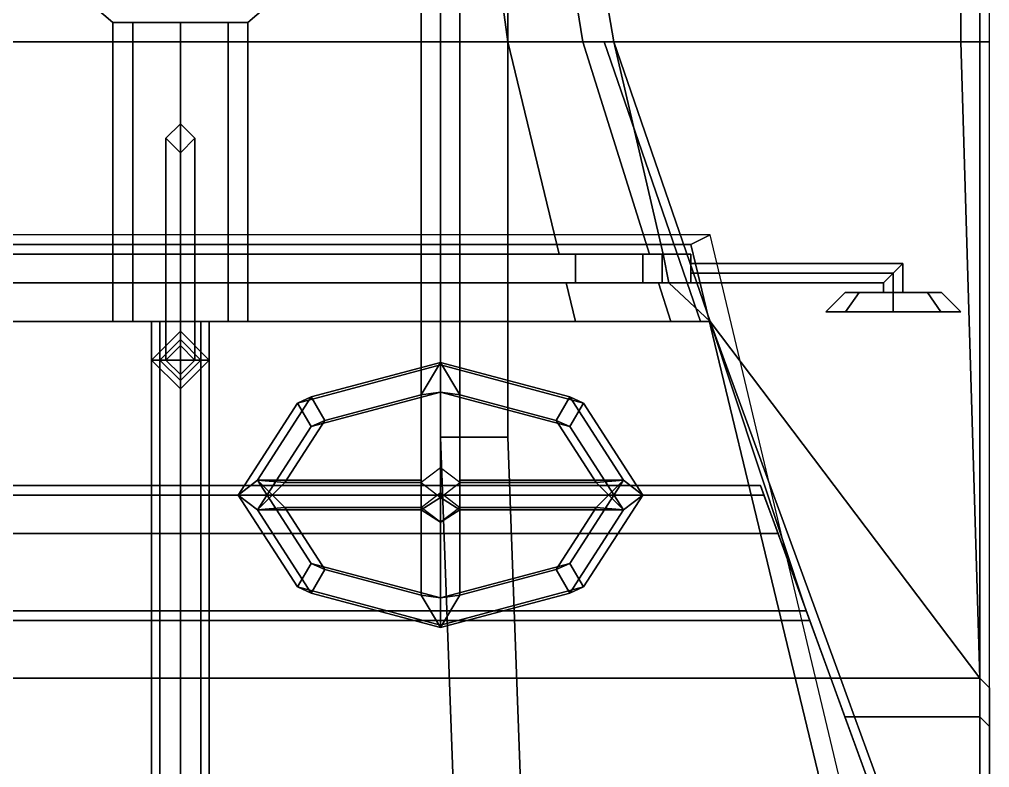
# Model space of a CAD drawing. Header units: millimetres. Extents: x -0.9 to 1, y -2.1 to 9.
# Drawn here: x -0.167 to 0.84, y -0.083 to 0.693 of the extents above; entities that cross this region are included whole.
import ezdxf

# ---------------------------------------------------------------- set-up
doc = ezdxf.new("R2010")
doc.units = ezdxf.units.MM
for name, color, linetype in [('fenders', 6, 'Continuous'), ('frame', 5, 'Continuous'), ('inside', 3, 'Continuous'), ('tent', 4, 'Continuous'), ('tmp', 4, 'Continuous')]:
    doc.layers.add(name, color=color, linetype=linetype)

msp = doc.modelspace()

# ---------------------------------------------------------------- linework, layer by layer
for points in [[(0.31, 1.48, 0.58), (0.45, 0.67, 0.58), (-0.45, 0.67, 0.58), (-0.31, 1.48, 0.58)], [(0.23, 1.48, 1.16), (-0.23, 1.48, 1.16), (-0.34, 0.67, 1.21), (0.34, 0.67, 1.21)], [(0.2866, 1.48, 1.1366), (0.23, 1.48, 1.16), (0.34, 0.67, 1.21), (0.4178, 0.67, 1.1778)], [(0.31, 1.48, 1.08), (0.2866, 1.48, 1.1366), (0.4178, 0.67, 1.1778), (0.45, 0.67, 1.1)], [(0.45, 0.67, 1.1), (0.45, 0.67, 0.58), (0.31, 1.48, 0.58), (0.31, 1.48, 1.08)], [(0.27, 0.9636, 0.6454), (0.25, 0.9507, 0.6301), (0.25, 0.1847, 1.2729), (0.27, 0.1975, 1.2882)], [(0.29, 0.9507, 0.6301), (0.27, 0.9636, 0.6454), (0.27, 0.1975, 1.2882), (0.29, 0.1847, 1.2729)], [(0.25, 0.9507, 0.6301), (0.27, 0.9379, 0.6147), (0.27, 0.1718, 1.2575), (0.25, 0.1847, 1.2729)], [(0.27, 0.9379, 0.6147), (0.29, 0.9507, 0.6301), (0.29, 0.1847, 1.2729), (0.27, 0.1718, 1.2575)], [(0.34, 0.67, 1.21), (-0.34, 0.67, 1.21), (-0.3931, 0.45, 1.2403), (0.3931, 0.45, 1.2403)], [(0.4178, 0.67, 1.1778), (0.34, 0.67, 1.21), (0.3931, 0.45, 1.2403), (0.487, 0.45, 1.2015)], [(0.45, 0.67, 1.1), (0.4178, 0.67, 1.1778), (0.487, 0.45, 1.2015), (0.501, 0.45, 1.1677)], [(0.55, 0.38, 1.11), (0.55, 0.38, 0.58), (0.45, 0.67, 0.58), (0.45, 0.67, 1.1)], [(0.501, 0.45, 1.1677), (0.5071, 0.42, 1.1788), (0.55, 0.38, 1.11), (0.45, 0.67, 1.1)], [(0, 0.585, 0.67), (-0.015, 0.57, 0.67), (-0.015, 0.34, 0.98), (0, 0.355, 0.98)], [(0, 0.585, 0.58), (-0.015, 0.57, 0.58), (-0.015, 0.57, 0.67), (0, 0.585, 0.67)], [(0.015, 0.57, 0.67), (0, 0.585, 0.67), (0, 0.355, 0.98), (0.015, 0.34, 0.98)], [(0.015, 0.57, 0.58), (0, 0.585, 0.58), (0, 0.585, 0.67), (0.015, 0.57, 0.67)], [(-0.015, 0.57, 0.67), (0, 0.555, 0.67), (0, 0.325, 0.98), (-0.015, 0.34, 0.98)], [(-0.015, 0.57, 0.58), (0, 0.555, 0.58), (0, 0.555, 0.67), (-0.015, 0.57, 0.67)], [(0, 0.555, 0.67), (0.015, 0.57, 0.67), (0.015, 0.34, 0.98), (0, 0.325, 0.98)], [(0, 0.555, 0.58), (0.015, 0.57, 0.58), (0.015, 0.57, 0.67), (0, 0.555, 0.67)], [(-0.53, 0.45, 1.7), (-0.53, 0.42, 1.7), (0.53, 0.42, 1.7), (0.53, 0.45, 1.7)], [(-0.48, 0.45, 1.67), (-0.53, 0.45, 1.7), (0.53, 0.45, 1.7), (0.48, 0.45, 1.67)], [(-0.48, 0.42, 1.67), (-0.48, 0.45, 1.67), (0.48, 0.45, 1.67), (0.48, 0.42, 1.67)], [(-0.41, 0.45, 1.26), (-0.41, 0.42, 1.26), (0.41, 0.42, 1.26), (0.41, 0.45, 1.26)], [(-0.3931, 0.45, 1.2403), (-0.41, 0.45, 1.26), (0.41, 0.45, 1.26), (0.3931, 0.45, 1.2403)], [(0.48, 0.45, 1.23), (0.487, 0.45, 1.2015), (0.3931, 0.45, 1.2403), (0.41, 0.45, 1.26)], [(0.48, 0.42, 1.23), (0.48, 0.45, 1.23), (0.41, 0.45, 1.26), (0.41, 0.42, 1.26)], [(0.5, 0.42, 1.25), (0.5, 0.45, 1.25), (0.48, 0.45, 1.23), (0.48, 0.42, 1.23)], [(0.48, 0.42, 1.67), (0.48, 0.45, 1.67), (0.5, 0.45, 1.65), (0.5, 0.42, 1.65)], [(0.48, 0.45, 1.23), (0.53, 0.45, 1.22), (0.501, 0.45, 1.1677), (0.487, 0.45, 1.2015)], [(0.48, 0.45, 1.67), (0.53, 0.45, 1.7), (0.53, 0.45, 1.7), (0.5, 0.45, 1.65)], [(0.5, 0.45, 1.25), (0.53, 0.45, 1.22), (0.53, 0.45, 1.22), (0.48, 0.45, 1.23)], [(0.5, 0.42, 1.65), (0.5, 0.45, 1.65), (0.5, 0.45, 1.25), (0.5, 0.42, 1.25)], [(0.5, 0.45, 1.65), (0.53, 0.45, 1.7), (0.53, 0.45, 1.22), (0.5, 0.45, 1.25)], [(0.53, 0.45, 1.22), (0.53, 0.42, 1.22), (0.5071, 0.42, 1.1788), (0.501, 0.45, 1.1677)], [(0.53, 0.45, 1.7), (0.53, 0.42, 1.7), (0.53, 0.42, 1.22), (0.53, 0.45, 1.22)], [(0.53, 0.43, 1.41), (0.53, 0.44, 1.42), (0.75, 0.44, 1.42), (0.74, 0.43, 1.41)], [(0.53, 0.44, 1.42), (0.53, 0.43, 1.43), (0.74, 0.43, 1.43), (0.75, 0.44, 1.42)], [(0.74, 0.43, 1.41), (0.75, 0.44, 1.42), (0.75, 0.41, 1.42), (0.74, 0.41, 1.41)], [(0.75, 0.44, 1.42), (0.74, 0.43, 1.43), (0.74, 0.41, 1.43), (0.75, 0.41, 1.42)], [(0.53, 0.42, 1.42), (0.53, 0.43, 1.41), (0.74, 0.43, 1.41), (0.73, 0.42, 1.42)], [(0.53, 0.43, 1.43), (0.53, 0.42, 1.42), (0.73, 0.42, 1.42), (0.74, 0.43, 1.43)], [(0.73, 0.42, 1.42), (0.74, 0.43, 1.41), (0.74, 0.41, 1.41), (0.73, 0.41, 1.42)], [(0.74, 0.43, 1.43), (0.73, 0.42, 1.42), (0.73, 0.41, 1.42), (0.74, 0.41, 1.43)], [(-0.53, 0.42, 1.7), (-0.48, 0.42, 1.67), (0.48, 0.42, 1.67), (0.53, 0.42, 1.7)], [(-0.41, 0.42, 1.26), (-0.4003, 0.42, 1.2445), (0.4003, 0.42, 1.2445), (0.41, 0.42, 1.26)], [(0.4003, 0.42, 1.2445), (-0.4003, 0.42, 1.2445), (-0.41, 0.38, 1.25), (0.41, 0.38, 1.25)], [(0.4964, 0.42, 1.2047), (0.48, 0.42, 1.23), (0.41, 0.42, 1.26), (0.4003, 0.42, 1.2445)], [(0.4964, 0.42, 1.2047), (0.4003, 0.42, 1.2445), (0.41, 0.38, 1.25), (0.509, 0.38, 1.209)], [(0.53, 0.42, 1.7), (0.48, 0.42, 1.67), (0.5, 0.42, 1.65), (0.53, 0.42, 1.7)], [(0.5, 0.42, 1.25), (0.48, 0.42, 1.23), (0.48, 0.42, 1.23), (0.4964, 0.42, 1.2047)], [(0.53, 0.42, 1.22), (0.5, 0.42, 1.25), (0.4964, 0.42, 1.2047), (0.5071, 0.42, 1.1788)], [(0.5071, 0.42, 1.1788), (0.4964, 0.42, 1.2047), (0.509, 0.38, 1.209), (0.55, 0.38, 1.11)], [(0.53, 0.42, 1.7), (0.5, 0.42, 1.65), (0.5, 0.42, 1.25), (0.53, 0.42, 1.22)], [(0.6905, 0.39, 1.3705), (0.67, 0.39, 1.42), (0.69, 0.41, 1.42), (0.7046, 0.41, 1.3846)], [(0.67, 0.39, 1.42), (0.6905, 0.39, 1.4695), (0.7046, 0.41, 1.4554), (0.69, 0.41, 1.42)], [(0.7046, 0.41, 1.4554), (0.74, 0.41, 1.47), (0.7754, 0.41, 1.4554), (0.69, 0.41, 1.42)], [(0.69, 0.41, 1.42), (0.7754, 0.41, 1.4554), (0.79, 0.41, 1.42), (0.7046, 0.41, 1.3846)], [(0.6905, 0.39, 1.4695), (0.74, 0.39, 1.49), (0.74, 0.41, 1.47), (0.7046, 0.41, 1.4554)], [(0.74, 0.39, 1.35), (0.6905, 0.39, 1.3705), (0.7046, 0.41, 1.3846), (0.74, 0.41, 1.37)], [(0.7046, 0.41, 1.3846), (0.79, 0.41, 1.42), (0.7754, 0.41, 1.3846), (0.74, 0.41, 1.37)], [(0.74, 0.39, 1.49), (0.7895, 0.39, 1.4695), (0.7754, 0.41, 1.4554), (0.74, 0.41, 1.47)], [(0.7895, 0.39, 1.3705), (0.74, 0.39, 1.35), (0.74, 0.41, 1.37), (0.7754, 0.41, 1.3846)], [(0.81, 0.39, 1.42), (0.7895, 0.39, 1.3705), (0.7754, 0.41, 1.3846), (0.79, 0.41, 1.42)], [(0.7895, 0.39, 1.4695), (0.81, 0.39, 1.42), (0.79, 0.41, 1.42), (0.7754, 0.41, 1.4554)], [(0.6905, 0.39, 1.3705), (0.74, 0.39, 1.35), (0.7895, 0.39, 1.3705), (0.67, 0.39, 1.42)], [(0.67, 0.39, 1.42), (0.7895, 0.39, 1.3705), (0.81, 0.39, 1.42), (0.6905, 0.39, 1.4695)], [(0.6905, 0.39, 1.4695), (0.81, 0.39, 1.42), (0.7895, 0.39, 1.4695), (0.74, 0.39, 1.49)], [(0.55, 0.38, 0.58), (0.6852, 0.01, 0.58), (-0.6852, 0.01, 0.58), (-0.55, 0.38, 0.58)], [(0.6852, 0.01, 0.59), (0.6852, 0.01, 0.58), (0.55, 0.38, 0.58), (0.55, 0.38, 0.59)], [(0, 0.3612, 1.0612), (0, 0.37, 1.04), (-0.03, 0.34, 1.04), (-0.0212, 0.34, 1.0612)], [(0, 0.37, 1.04), (0, 0.3612, 1.0188), (-0.0212, 0.34, 1.0188), (-0.03, 0.34, 1.04)], [(0.0212, 0.34, 1.0612), (0.03, 0.34, 1.04), (0, 0.37, 1.04), (0, 0.3612, 1.0612)], [(0.03, 0.34, 1.04), (0.0212, 0.34, 1.0188), (0, 0.3612, 1.0188), (0, 0.37, 1.04)], [(0, 0.34, 1.07), (0, 0.3612, 1.0612), (-0.0212, 0.34, 1.0612), (0, 0.34, 1.07)], [(0, 0.355, 1.0162), (-0.015, 0.34, 1.0162), (-0.0212, 0.34, 1.0188), (0, 0.3612, 1.0188)], [(0, 0.355, 0.98), (-0.015, 0.34, 0.98), (-0.015, 0.34, 1.0162), (0, 0.355, 1.0162)], [(0, 0.34, 1.07), (0.0212, 0.34, 1.0612), (0, 0.3612, 1.0612), (0, 0.34, 1.07)], [(0.015, 0.34, 1.0162), (0, 0.355, 1.0162), (0, 0.3612, 1.0188), (0.0212, 0.34, 1.0188)], [(0.015, 0.34, 0.98), (0, 0.355, 0.98), (0, 0.355, 1.0162), (0.015, 0.34, 1.0162)], [(-0.0212, 0.34, 1.0612), (-0.03, 0.34, 1.04), (0, 0.31, 1.04), (0, 0.3188, 1.0612)], [(-0.03, 0.34, 1.04), (-0.0212, 0.34, 1.0188), (0, 0.3188, 1.0188), (0, 0.31, 1.04)], [(0, 0.34, 1.07), (-0.0212, 0.34, 1.0612), (0, 0.3188, 1.0612), (0, 0.34, 1.07)], [(-0.015, 0.34, 1.0162), (0, 0.325, 1.0162), (0, 0.3188, 1.0188), (-0.0212, 0.34, 1.0188)], [(-0.015, 0.34, 0.98), (0, 0.325, 0.98), (0, 0.325, 1.0162), (-0.015, 0.34, 1.0162)], [(0, 0.34, 1.07), (0, 0.3188, 1.0612), (0.0212, 0.34, 1.0612), (0, 0.34, 1.07)], [(0, 0.3188, 1.0612), (0, 0.31, 1.04), (0.03, 0.34, 1.04), (0.0212, 0.34, 1.0612)], [(0, 0.31, 1.04), (0, 0.3188, 1.0188), (0.0212, 0.34, 1.0188), (0.03, 0.34, 1.04)], [(0, 0.325, 0.98), (0.015, 0.34, 0.98), (0.015, 0.34, 1.0162), (0, 0.325, 1.0162)], [(0, 0.325, 1.0162), (0.015, 0.34, 1.0162), (0.0212, 0.34, 1.0188), (0, 0.3188, 1.0188)], [(0.1356, 0.3017, 1.3501), (0.1215, 0.2954, 1.3738), (0.27, 0.335, 1.4209), (0.27, 0.3375, 1.3927)], [(0.1215, 0.2954, 1.3738), (0.1356, 0.271, 1.3758), (0.27, 0.3068, 1.4184), (0.27, 0.335, 1.4209)], [(0.1498, 0.2773, 1.3521), (0.1356, 0.3017, 1.3501), (0.27, 0.3375, 1.3927), (0.25, 0.3039, 1.3839)], [(0.27, 0.2282, 1.2625), (0.25, 0.2129, 1.2753), (0.25, 0.3039, 1.3839), (0.27, 0.3375, 1.3927)], [(0.29, 0.3039, 1.3839), (0.27, 0.3375, 1.3927), (0.4044, 0.3017, 1.3501), (0.3902, 0.2773, 1.3521)], [(0.27, 0.3375, 1.3927), (0.27, 0.335, 1.4209), (0.4185, 0.2954, 1.3738), (0.4044, 0.3017, 1.3501)], [(0.29, 0.2129, 1.2753), (0.27, 0.2282, 1.2625), (0.27, 0.3375, 1.3927), (0.29, 0.3039, 1.3839)], [(0.27, 0.335, 1.4209), (0.27, 0.3068, 1.4184), (0.4044, 0.271, 1.3758), (0.4185, 0.2954, 1.3738)], [(0.1356, 0.271, 1.3758), (0.1498, 0.2773, 1.3521), (0.25, 0.3039, 1.3839), (0.27, 0.3068, 1.4184)], [(0.25, 0.2129, 1.2753), (0.27, 0.1975, 1.2882), (0.27, 0.3068, 1.4184), (0.25, 0.3039, 1.3839)], [(0.27, 0.3068, 1.4184), (0.29, 0.3039, 1.3839), (0.3902, 0.2773, 1.3521), (0.4044, 0.271, 1.3758)], [(0.27, 0.1975, 1.2882), (0.29, 0.2129, 1.2753), (0.29, 0.3039, 1.3839), (0.27, 0.3068, 1.4184)], [(0.08, 0.2153, 1.2471), (0.06, 0.2, 1.26), (0.1215, 0.2954, 1.3738), (0.1356, 0.3017, 1.3501)], [(0.06, 0.2, 1.26), (0.08, 0.1847, 1.2729), (0.1356, 0.271, 1.3758), (0.1215, 0.2954, 1.3738)], [(0.1083, 0.2129, 1.2753), (0.08, 0.2153, 1.2471), (0.1356, 0.3017, 1.3501), (0.1498, 0.2773, 1.3521)], [(0.3902, 0.2773, 1.3521), (0.4044, 0.3017, 1.3501), (0.46, 0.2153, 1.2471), (0.4317, 0.2129, 1.2753)], [(0.4044, 0.3017, 1.3501), (0.4185, 0.2954, 1.3738), (0.48, 0.2, 1.26), (0.46, 0.2153, 1.2471)], [(0.4185, 0.2954, 1.3738), (0.4044, 0.271, 1.3758), (0.46, 0.1847, 1.2729), (0.48, 0.2, 1.26)], [(0.08, 0.1847, 1.2729), (0.1083, 0.2129, 1.2753), (0.1498, 0.2773, 1.3521), (0.1356, 0.271, 1.3758)], [(0.4044, 0.271, 1.3758), (0.3902, 0.2773, 1.3521), (0.4317, 0.2129, 1.2753), (0.46, 0.1847, 1.2729)], [(0.1356, 0.129, 1.1442), (0.1215, 0.1046, 1.1462), (0.06, 0.2, 1.26), (0.08, 0.2153, 1.2471)], [(0.25, 0.2129, 1.2753), (0.25, 0.2153, 1.2471), (0.08, 0.2153, 1.2471), (0.1083, 0.2129, 1.2753)], [(0.25, 0.2153, 1.2471), (0.25, 0.1871, 1.2447), (0.1083, 0.1871, 1.2447), (0.08, 0.2153, 1.2471)], [(0.1498, 0.1227, 1.1679), (0.1356, 0.129, 1.1442), (0.08, 0.2153, 1.2471), (0.1083, 0.1871, 1.2447)], [(0.25, 0.1847, 1.2729), (0.25, 0.2129, 1.2753), (0.1083, 0.2129, 1.2753), (0.08, 0.1847, 1.2729)], [(0.29, 0.2153, 1.2471), (0.29, 0.2129, 1.2753), (0.4317, 0.2129, 1.2753), (0.46, 0.2153, 1.2471)], [(0.29, 0.1871, 1.2447), (0.29, 0.2153, 1.2471), (0.46, 0.2153, 1.2471), (0.4317, 0.1871, 1.2447)], [(0.29, 0.2129, 1.2753), (0.29, 0.1847, 1.2729), (0.46, 0.1847, 1.2729), (0.4317, 0.2129, 1.2753)], [(0.4317, 0.1871, 1.2447), (0.46, 0.2153, 1.2471), (0.4044, 0.129, 1.1442), (0.3902, 0.1227, 1.1679)], [(0.46, 0.2153, 1.2471), (0.48, 0.2, 1.26), (0.4185, 0.1046, 1.1462), (0.4044, 0.129, 1.1442)], [(0.6058, 0.2, 0.87), (0.6021, 0.21, 0.85), (-0.6021, 0.21, 0.85), (-0.6058, 0.2, 0.87)], [(0.6021, 0.21, 0.85), (0.6021, 0.21, 0.8), (-0.6021, 0.21, 0.8), (-0.6021, 0.21, 0.85)], [(0.25, 0.1871, 1.2447), (0.27, 0.2025, 1.2318), (0.27, 0.0932, 1.1016), (0.25, 0.0961, 1.1361)], [(0.27, 0.2025, 1.2318), (0.29, 0.1871, 1.2447), (0.29, 0.0961, 1.1361), (0.27, 0.0932, 1.1016)], [(0.6533, 0.07, 0.88), (0.6752, 0.01, 0.88), (0.6021, 0.21, 0.8), (0.6021, 0.21, 0.85)], [(0.6204, 0.16, 0.88), (0.6533, 0.07, 0.88), (0.6021, 0.21, 0.85), (0.6058, 0.2, 0.87)], [(0.6021, 0.21, 0.8), (0.6752, 0.01, 0.88), (0.6752, 0.01, 0.8)], [(-0.6058, 0.2, 0.87), (-0.6204, 0.16, 0.88), (0.6204, 0.16, 0.88), (0.6058, 0.2, 0.87)], [(0.1215, 0.1046, 1.1462), (0.1356, 0.0983, 1.1699), (0.08, 0.1847, 1.2729), (0.06, 0.2, 1.26)], [(0.27, 0.1975, 1.2882), (0.25, 0.1847, 1.2729), (0.27, 0.1718, 1.2575), (0.29, 0.1847, 1.2729)], [(0.48, 0.2, 1.26), (0.46, 0.1847, 1.2729), (0.4044, 0.0983, 1.1699), (0.4185, 0.1046, 1.1462)], [(0.25, 0.1871, 1.2447), (0.25, 0.1847, 1.2729), (0.08, 0.1847, 1.2729), (0.1083, 0.1871, 1.2447)], [(0.1356, 0.0983, 1.1699), (0.1498, 0.1227, 1.1679), (0.1083, 0.1871, 1.2447), (0.08, 0.1847, 1.2729)], [(0.27, 0.1718, 1.2575), (0.25, 0.1871, 1.2447), (0.25, 0.0961, 1.1361), (0.27, 0.0625, 1.1273)], [(0.29, 0.1871, 1.2447), (0.27, 0.1718, 1.2575), (0.27, 0.0625, 1.1273), (0.29, 0.0961, 1.1361)], [(0.29, 0.1847, 1.2729), (0.29, 0.1871, 1.2447), (0.4317, 0.1871, 1.2447), (0.46, 0.1847, 1.2729)], [(0.46, 0.1847, 1.2729), (0.4317, 0.1871, 1.2447), (0.3902, 0.1227, 1.1679), (0.4044, 0.0983, 1.1699)], [(-0.6204, 0.16, 0.88), (-0.6533, 0.07, 0.88), (0.6533, 0.07, 0.88), (0.6204, 0.16, 0.88)], [(0.27, 0.0932, 1.1016), (0.27, 0.065, 1.0991), (0.1215, 0.1046, 1.1462), (0.1356, 0.129, 1.1442)], [(0.25, 0.0961, 1.1361), (0.27, 0.0932, 1.1016), (0.1356, 0.129, 1.1442), (0.1498, 0.1227, 1.1679)], [(0.27, 0.0625, 1.1273), (0.25, 0.0961, 1.1361), (0.1498, 0.1227, 1.1679), (0.1356, 0.0983, 1.1699)], [(0.3902, 0.1227, 1.1679), (0.4044, 0.129, 1.1442), (0.27, 0.0932, 1.1016), (0.29, 0.0961, 1.1361)], [(0.4044, 0.129, 1.1442), (0.4185, 0.1046, 1.1462), (0.27, 0.065, 1.0991), (0.27, 0.0932, 1.1016)], [(0.4044, 0.0983, 1.1699), (0.3902, 0.1227, 1.1679), (0.29, 0.0961, 1.1361), (0.27, 0.0625, 1.1273)], [(0.27, 0.065, 1.0991), (0.27, 0.0625, 1.1273), (0.1356, 0.0983, 1.1699), (0.1215, 0.1046, 1.1462)], [(0.4185, 0.1046, 1.1462), (0.4044, 0.0983, 1.1699), (0.27, 0.0625, 1.1273), (0.27, 0.065, 1.0991)], [(0.6496, 0.08, 0.8), (0.6496, 0.08, 0.59), (-0.6496, 0.08, 0.59), (-0.6496, 0.08, 0.8)], [(0.6752, 0.01, 0.8), (0.6752, 0.01, 0.59), (0.6496, 0.08, 0.59), (0.6496, 0.08, 0.8)], [(-0.6533, 0.07, 0.88), (-0.6752, 0.01, 0.88), (0.6752, 0.01, 0.88), (0.6533, 0.07, 0.88)], [(-0.6752, 0.01, 0.88), (-0.73, -0.14, 0.865), (0.73, -0.14, 0.865), (0.6752, 0.01, 0.88)], [(0.6752, 0.01, 0.88), (0.73, -0.14, 0.865), (0.73, -0.14, 0.8)], [(0.6752, 0.01, 0.8), (0.6752, 0.01, 0.88), (0.73, -0.14, 0.8)], [(0.6752, 0.01, 0.8), (0.6898, -0.03, 0.66), (0.6752, 0.01, 0.59), (0.6752, 0.01, 0.8)], [(0.6752, 0.01, 0.8), (0.7227, -0.12, 0.75), (0.6898, -0.03, 0.66), (0.6752, 0.01, 0.8)], [(0.6752, 0.01, 0.8), (0.73, -0.14, 0.8), (0.7227, -0.12, 0.75), (0.6752, 0.01, 0.8)], [(0.6752, 0.01, 0.59), (0.6898, -0.03, 0.66), (0.6998, -0.03, 0.66), (0.6852, 0.01, 0.59)], [(0.6998, -0.03, 0.66), (0.6998, -0.03, 0.61), (0.6852, 0.01, 0.5), (0.6852, 0.01, 0.59)], [(0.6898, -0.03, 0.66), (0.7227, -0.12, 0.75), (0.7327, -0.12, 0.75), (0.6998, -0.03, 0.66)], [(0.7327, -0.12, 0.75), (0.7327, -0.12, 0.72), (0.6998, -0.03, 0.61), (0.6998, -0.03, 0.66)]]:
    msp.add_3dface(points)
at = {"layer": 'fenders'}
for points in [[(0.4045, 0.9331, 0.58), (0.45, 0.67, 0.58), (0.81, 0.67, 0.58), (0.81, 0.9331, 0.58)], [(0.81, 0.9331, 0.58), (0.81, 0.67, 0.58), (0.81, 0.79, 0.43), (0.81, 0.91, 0.52)], [(0.84, 0.67, 0.38), (0.84, 0.82, 0.38), (0.83, 0.79, 0.43), (0.83, 0.67, 0.41)], [(0.81, 0.79, 0.43), (0.81, 0.67, 0.41), (0.83, 0.67, 0.41), (0.83, 0.79, 0.43)], [(0.81, 0.67, 0.58), (0.81, 0.67, 0.58), (0.81, 0.67, 0.41), (0.81, 0.79, 0.43)], [(0.45, 0.67, 0.41), (0.55, 0.38, 0.41), (0.83, 0.01, 0.41), (0.81, 0.67, 0.41)], [(0.55, 0.38, 0.58), (0.55, 0.38, 0.41), (0.45, 0.67, 0.41), (0.45, 0.67, 0.58)], [(0.45, 0.67, 0.58), (0.45, 0.67, 0.41), (0.81, 0.67, 0.41), (0.81, 0.67, 0.58)], [(0.81, 0.67, 0.41), (0.83, 0.01, 0.41), (0.83, 0.01, 0.41), (0.83, 0.67, 0.41)], [(0.84, 0, 0.38), (0.84, 0.67, 0.38), (0.83, 0.67, 0.41), (0.83, 0.01, 0.41)], [(0.55, 0.38, 0.41), (0.6852, 0.01, 0.41), (0.83, 0.01, 0.41), (0.55, 0.38, 0.41)], [(0.6852, 0.01, 0.58), (0.6852, 0.01, 0.41), (0.55, 0.38, 0.41), (0.55, 0.38, 0.58)], [(0.83, -0.03, 0.61), (0.83, 0.01, 0.5), (0.6852, 0.01, 0.5), (0.6998, -0.03, 0.61)], [(0.83, 0.01, 0.5), (0.83, 0.01, 0.41), (0.6852, 0.01, 0.41), (0.6852, 0.01, 0.5)], [(0.84, -0.04, 0.6), (0.84, 0, 0.49), (0.83, 0.01, 0.5), (0.83, -0.03, 0.61)], [(0.84, 0, 0.49), (0.84, 0, 0.38), (0.83, 0.01, 0.41), (0.83, 0.01, 0.5)], [(0.84, -0.07, 0.58), (0.84, -0.04, 0.48), (0.84, 0, 0.49), (0.84, -0.04, 0.6)], [(0.84, -0.04, 0.48), (0.84, -0.04, 0.37), (0.84, 0, 0.38), (0.84, 0, 0.49)], [(0.83, -0.12, 0.72), (0.83, -0.03, 0.61), (0.6998, -0.03, 0.61), (0.7327, -0.12, 0.72)], [(0.84, -0.13, 0.71), (0.84, -0.04, 0.6), (0.83, -0.03, 0.61), (0.83, -0.12, 0.72)], [(0.84, -0.15, 0.69), (0.84, -0.07, 0.58), (0.84, -0.04, 0.6), (0.84, -0.13, 0.71)]]:
    msp.add_3dface(points, dxfattribs=at)
at = {"layer": 'frame'}
for points in [[(0.34, 0.26, 0.45), (0.27, 0.26, 0.45), (0.27, 1.78, 0.45), (0.34, 1.78, 0.45)], [(0.27, 1.78, 0.58), (0.27, 0.26, 0.58), (0.34, 0.26, 0.58), (0.34, 1.78, 0.58)], [(0.27, 1.78, 0.45), (0.27, 0.26, 0.45), (0.27, 0.26, 0.58), (0.27, 1.78, 0.58)], [(0.34, 1.78, 0.58), (0.34, 0.26, 0.58), (0.34, 0.26, 0.45), (0.34, 1.78, 0.45)], [(-0.14, 0.75, 0.45), (-0.14, 0.75, 0.3), (-0.07, 0.69, 0.33), (-0.07, 0.69, 0.45)], [(-0.07, 0.69, 0.33), (-0.14, 0.75, 0.3), (0.14, 0.75, 0.3), (0.07, 0.69, 0.33)], [(0.07, 0.69, 0.33), (0.14, 0.75, 0.3), (0.14, 0.75, 0.45), (0.07, 0.69, 0.45)], [(-0.07, 0.69, 0.45), (-0.07, 0.69, 0.33), (0.07, 0.69, 0.33), (0.07, 0.69, 0.45)], [(-0.0495, 0.69, 0.4495), (-0.07, 0.69, 0.4), (-0.07, 0.38, 0.4), (-0.0495, 0.38, 0.4495)], [(-0.07, 0.69, 0.4), (-0.0495, 0.69, 0.3505), (-0.0495, 0.38, 0.3505), (-0.07, 0.38, 0.4)], [(0, 0.69, 0.47), (-0.0495, 0.69, 0.4495), (-0.0495, 0.38, 0.4495), (0, 0.38, 0.47)], [(-0.0495, 0.69, 0.3505), (0, 0.69, 0.33), (0, 0.38, 0.33), (-0.0495, 0.38, 0.3505)], [(0.0495, 0.69, 0.4495), (0, 0.69, 0.47), (0, 0.38, 0.47), (0.0495, 0.38, 0.4495)], [(0, 0.69, 0.33), (0.0495, 0.69, 0.3505), (0.0495, 0.38, 0.3505), (0, 0.38, 0.33)], [(0.07, 0.69, 0.4), (0.0495, 0.69, 0.4495), (0.0495, 0.38, 0.4495), (0.07, 0.38, 0.4)], [(0.0495, 0.69, 0.3505), (0.07, 0.69, 0.4), (0.07, 0.38, 0.4), (0.0495, 0.38, 0.3505)], [(-0.0212, 0.38, 0.4212), (-0.03, 0.38, 0.4), (-0.03, -0.14, 0.35), (-0.0212, -0.14, 0.3712)], [(-0.03, 0.38, 0.4), (-0.0212, 0.38, 0.3788), (-0.0212, -0.14, 0.3288), (-0.03, -0.14, 0.35)], [(0, 0.38, 0.43), (-0.0212, 0.38, 0.4212), (-0.0212, -0.14, 0.3712), (0, -0.14, 0.38)], [(-0.0212, 0.38, 0.3788), (0, 0.38, 0.37), (0, -0.14, 0.32), (-0.0212, -0.14, 0.3288)], [(0.0212, 0.38, 0.4212), (0, 0.38, 0.43), (0, -0.14, 0.38), (0.0212, -0.14, 0.3712)], [(0, 0.38, 0.37), (0.0212, 0.38, 0.3788), (0.0212, -0.14, 0.3288), (0, -0.14, 0.32)], [(0.03, 0.38, 0.4), (0.0212, 0.38, 0.4212), (0.0212, -0.14, 0.3712), (0.03, -0.14, 0.35)], [(0.0212, 0.38, 0.3788), (0.03, 0.38, 0.4), (0.03, -0.14, 0.35), (0.0212, -0.14, 0.3288)], [(0.37, -0.56, 0.45), (0.3, -0.56, 0.45), (0.27, 0.26, 0.45), (0.34, 0.26, 0.45)], [(0.27, 0.26, 0.58), (0.3, -0.56, 0.58), (0.37, -0.56, 0.58), (0.34, 0.26, 0.58)], [(0.27, 0.26, 0.45), (0.3, -0.56, 0.45), (0.3, -0.56, 0.58), (0.27, 0.26, 0.58)], [(0.34, 0.26, 0.58), (0.37, -0.56, 0.58), (0.37, -0.56, 0.45), (0.34, 0.26, 0.45)]]:
    msp.add_3dface(points, dxfattribs=at)
at = {"layer": 'inside'}
for points in [[(0.54, 0.38, 0.59), (0.44, 0.67, 0.59), (-0.44, 0.67, 0.59), (-0.54, 0.38, 0.59)], [(0.44, 0.67, 0.59), (0.44, 0.67, 1.1), (-0.44, 0.67, 1.1), (-0.44, 0.67, 0.59)], [(0.54, 0.38, 0.59), (0.54, 0.38, 1.11), (0.44, 0.67, 1.1), (0.44, 0.67, 0.59)], [(-0.55, 0.38, 0.59), (-0.6496, 0.08, 0.59), (0.6496, 0.08, 0.59), (0.55, 0.38, 0.59)], [(0.509, 0.38, 1.209), (-0.509, 0.38, 1.209), (-0.55, 0.38, 1.11), (0.55, 0.38, 1.11)], [(0.41, 0.38, 1.25), (-0.41, 0.38, 1.25), (-0.509, 0.38, 1.209), (0.509, 0.38, 1.209)], [(0.55, 0.38, 0.59), (0.55, 0.38, 1.11), (0.54, 0.38, 1.11), (0.54, 0.38, 0.59)], [(0.6752, 0.01, 0.59), (0.6852, 0.01, 0.59), (0.55, 0.38, 0.59), (0.6496, 0.08, 0.59)]]:
    msp.add_3dface(points, dxfattribs=at)
at = {"layer": 'tent'}
for points in [[(-0.53, 0.46, 1.71), (0.53, 0.46, 1.71), (0.55, 0.47, 1.69), (-0.55, 0.47, 1.69)], [(0.55, 0.47, 1.69), (0.53, 0.46, 1.71), (0.73, -0.37, 1.88), (0.75, -0.37, 1.85)], [(0.53, 0.46, 1.71), (-0.53, 0.46, 1.71), (-0.73, -0.37, 1.88), (0.73, -0.37, 1.88)]]:
    msp.add_3dface(points, dxfattribs=at)
at = {"layer": 'tmp', "extrusion": (-1, 0, 0)}
for p, q in [((0.44, 0.67, 1.1), (0.45, 0.67, 1.1)), ((0.54, 0.38, 1.11), (0.55, 0.38, 1.11))]:
    msp.add_line(p, q, dxfattribs=at)

doc.saveas('drawing.dxf')
